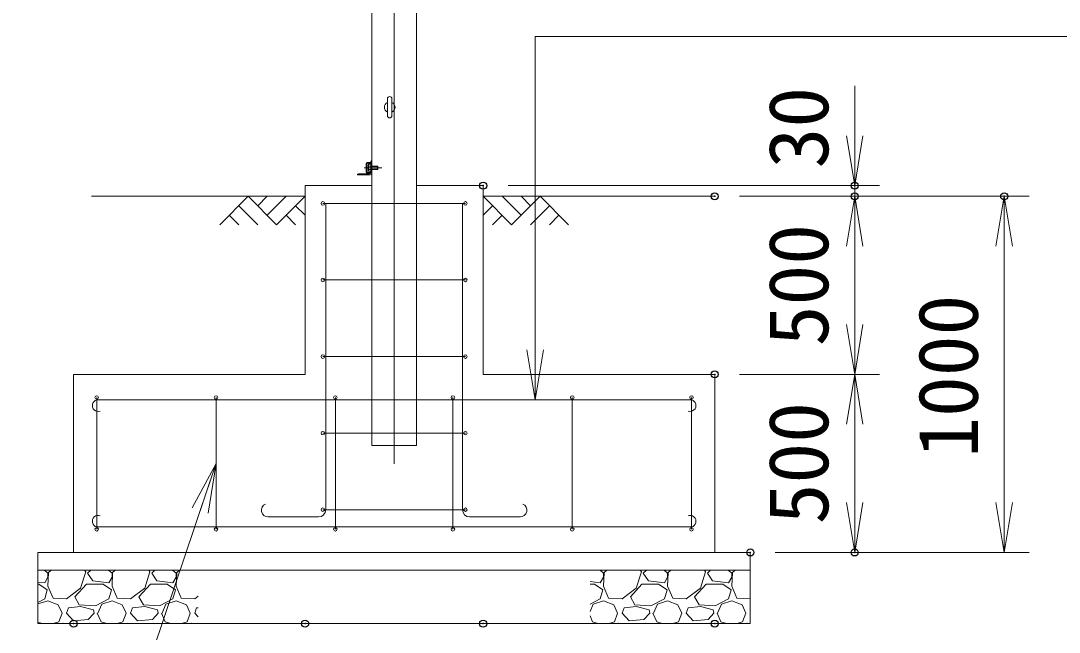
# Model space of a CAD drawing. Units: millimetres at full size. Extents: x -14700 to 14700, y -10395 to 10395.
# Drawn here: x 3127 to 6042, y -1782 to -64 of the extents above; entities that cross this region are included whole.
import ezdxf
from ezdxf.enums import TextEntityAlignment as Align

# ---------------------------------------------------------------- set-up
doc = ezdxf.new("R2010")
doc.units = ezdxf.units.MM
doc.header["$LTSCALE"] = 40
doc.header["$PDMODE"] = 32
doc.header["$PDSIZE"] = 20
doc.linetypes.add('USER1', pattern=[50.8, 31.75, -6.35, 6.35, -6.35])
for name, color, linetype, lineweight in [('0-0_D-STR3', 3, 'Continuous', 13), ('0-1_D-STR1', 1, 'Continuous', 18), ('0-2_D-BMK', 2, 'USER1', 13), ('0-3_D-STR4', 7, 'Continuous', 18), ('0-4_D-BGD', 7, 'Continuous', 18), ('0-5_D-DCR-HCH', 7, 'Continuous', 13), ('0-6_D-STR-DIM', 7, 'Continuous', 13), ('0-7_0', 7, 'Continuous', 18), ('0-9_D-STR-TXT', 7, 'Continuous', 13)]:
    doc.layers.add(name, color=color, linetype=linetype, lineweight=lineweight)
doc.layers.add('0-8_Defpoints', color=253, linetype='Continuous')
doc.styles.add('ＭＳ ゴシック', font='')
doc.styles.get('ＭＳ ゴシック').set_extended_font_data('MS Gothic')

# ---------------------------------------------------------------- blocks, each defined once
blk = doc.blocks.new('_Open')
at = {"layer": '0-7_0'}
blk.add_line((-40, 6.67), (0, 0), dxfattribs=at)
blk.add_lwpolyline([(-40, -6.67), (0, 0), (-40, 0)], dxfattribs=at)

msp = doc.modelspace()

# ---------------------------------------------------------------- linework, layer by layer
at = {"layer": '0-0_D-STR3'}
for p, q in [((4156.05, -331.23), (4156.05, -283.73)), ((4168.55, -331.23), (4168.55, -283.73)), ((4096.15, -465.78), (4096.15, -489.18)), ((4098.45, -465.78), (4098.45, -489.18)), ((4109.15, -462.48), (4099.45, -462.48)), ((4109.15, -464.78), (4099.45, -464.78)), ((4109.15, -462.48), (4109.15, -464.78)), ((4109.15, -490.18), (4099.45, -490.18)), ((4109.15, -492.48), (4099.45, -492.48)), ((4102.3, -469.23), (4103.2, -467.66)), ((4102.3, -485.73), (4102.3, -469.23)), ((4102.3, -485.73), (4103.2, -487.29)), ((4103.2, -467.66), (4109.3, -467.66)), ((4103.2, -472.57), (4109.3, -472.57)), ((4103.2, -482.39), (4109.3, -482.39)), ((4103.2, -487.29), (4109.3, -487.29)), ((4109.15, -490.18), (4109.15, -492.48)), ((4109.3, -487.29), (4109.3, -467.66)), ((4112.3, -472.48), (4127.8, -472.48)), ((4112.3, -473.38), (4128.7, -473.38)), ((4112.3, -481.58), (4128.7, -481.58)), ((4112.3, -482.48), (4127.8, -482.48)), ((4127.8, -482.48), (4129.3, -480.98)), ((4129.3, -480.98), (4129.3, -473.98)), ((4374.8, -577.48), (3974.8, -577.48)), ((3982.8, -1437.81), (3982.8, -577.48)), ((4366.8, -1437.81), (4366.8, -577.48)), ((4374.8, -792.48), (3974.8, -792.48)), ((4374.8, -1007.48), (3974.8, -1007.48)), ((3339.8, -1492.48), (3339.8, -1122.48)), ((3339.8, -1128.98), (5009.8, -1128.98)), ((3674.8, -1492.48), (3674.8, -1122.48)), ((4009.8, -1492.48), (4009.8, -1122.48)), ((4339.8, -1492.48), (4339.8, -1122.48)), ((4674.8, -1492.48), (4674.8, -1122.48)), ((5009.8, -1492.48), (5009.8, -1122.48)), ((4374.8, -1222.48), (3974.8, -1222.48)), ((4374.8, -1437.48), (3974.8, -1437.48)), ((3339.8, -1485.98), (5009.8, -1485.98)), ((3962.8, -1457.81), (3819.87, -1457.81)), ((4386.8, -1457.81), (4529.73, -1457.81))]:
    msp.add_line(p, q, dxfattribs=at)
msp.add_lwpolyline([(4127.8, -482.48), (4127.8, -472.48), (4129.3, -473.98)], dxfattribs=at)
for centre in [(3974.8, -577.48), (4374.8, -577.48), (3974.8, -792.48), (4374.8, -792.48), (3974.8, -1007.48), (4374.8, -1007.48), (3339.8, -1122.48), (3674.8, -1122.48), (4009.8, -1122.48), (4339.8, -1122.48), (4674.8, -1122.48), (5009.8, -1122.48), (3974.8, -1222.48), (4374.8, -1222.48), (3974.8, -1437.48), (4374.8, -1437.48), (3339.8, -1492.48), (3674.8, -1492.48), (4009.8, -1492.48), (4339.8, -1492.48), (4674.8, -1492.48), (5009.8, -1492.48)]:
    msp.add_circle(centre, 5, dxfattribs=at)
for centre, radius, start, end in [((4162.3, -283.73), 6.25, 0, 180), ((4162.3, -307.48), 15, 114.62432, 245.37568), ((4162.3, -307.48), 15, 294.62432, 65.37568), ((4162.3, -331.23), 6.25, 180, 0), ((4099.45, -465.78), 3.3, 90, 180), ((4099.45, -465.78), 1, 90, 180), ((4099.45, -489.18), 3.3, 180, 270), ((4099.45, -489.18), 1, 180, 270), ((4106.79, -470.12), 4.34, 145.61575, 214.38425), ((4118.68, -477.48), 16.24, 162.41205, 197.58795), ((4106.79, -484.84), 4.34, 145.61575, 214.38425), ((3344.03, -1144.97), 16.55, 104.8143, 289.60849), ((5005.57, -1144.97), 16.55, 250.39151, 75.1857), ((3820.69, -1439.15), 18.68, 111.66589, 272.52545), ((4528.9, -1439.15), 18.68, 267.47455, 68.33411), ((3344.03, -1469.98), 16.55, 70.39151, 255.1857), ((3962.8, -1437.81), 20, 270, 0), ((4386.8, -1437.81), 20, 180, 270), ((5005.57, -1469.98), 16.55, 284.8143, 109.60849)]:
    msp.add_arc(centre, radius, start, end, dxfattribs=at)
at = {"layer": '0-1_D-STR1'}
for p, q in [((4109.3, -459.48), (4109.3, -489.98)), ((4111.3, -457.48), (4112.3, -457.48)), ((4112.3, -457.48), (4112.3, -492.48)), ((4104.8, -494.48), (4074.3, -494.48)), ((4072.3, -496.48), (4072.3, -497.48)), ((4107.3, -497.48), (4072.3, -497.48)), ((4237.3, -1257.48), (4112.3, -1257.48))]:
    msp.add_line(p, q, dxfattribs=at)
msp.add_lwpolyline([(4112.3, 5542.52), (4237.3, 5542.52), (4237.3, -1257.48), (4112.3, -1257.48)], close=True, dxfattribs=at)
for centre, radius, start, end in [((4111.3, -459.48), 2, 90, 180), ((4074.3, -496.48), 2, 90, 180), ((4104.8, -489.98), 4.5, 270, 0), ((4107.3, -492.48), 5, 270, 0)]:
    msp.add_arc(centre, radius, start, end, dxfattribs=at)
at = {"layer": '0-2_D-BMK'}
for p, q in [((4174.8, -1308.48), (4174.8, 5593.52)), ((4140.2, -477.48), (4090.2, -477.48))]:
    msp.add_line(p, q, dxfattribs=at)
at = {"layer": '0-3_D-STR4'}
for p, q in [((4112.3, -527.48), (3924.8, -527.48)), ((3924.8, -1057.48), (3924.8, -527.48)), ((4424.8, -527.48), (4237.3, -527.48)), ((4424.8, -1057.48), (4424.8, -527.48)), ((3924.8, -1057.48), (3274.8, -1057.48)), ((3274.8, -1557.48), (3274.8, -1057.48)), ((4424.8, -1057.48), (5074.8, -1057.48)), ((5074.8, -1557.48), (5074.8, -1057.48)), ((5174.8, -1557.48), (3174.8, -1557.48)), ((3174.8, -1557.48), (3174.8, -1757.48)), ((5174.8, -1557.48), (5174.8, -1757.48)), ((5174.8, -1607.48), (3174.8, -1607.48)), ((5174.8, -1757.48), (3174.8, -1757.48))]:
    msp.add_line(p, q, dxfattribs=at)
at = {"layer": '0-4_D-BGD'}
for p, q in [((3324.8, -557.48), (3924.8, -557.48)), ((5074.8, -557.48), (4424.8, -557.48))]:
    msp.add_line(p, q, dxfattribs=at)
at = {"layer": '0-5_D-DCR-HCH'}
for p, q in [((3765.16, -557.48), (3685.34, -637.3)), ((3765.16, -557.48), (3844.98, -637.3)), ((3791.77, -584.08), (3818.37, -557.48)), ((3818.37, -610.69), (3871.59, -557.48)), ((3844.98, -637.3), (3924.8, -557.48)), ((4504.62, -637.3), (4424.8, -557.48)), ((4531.22, -610.69), (4478.01, -557.48)), ((4584.43, -557.48), (4504.62, -637.3)), ((4557.97, -584.22), (4531.22, -557.48)), ((4584.43, -557.48), (4664.25, -637.3)), ((3711.95, -610.69), (3738.68, -637.3)), ((3738.56, -584.08), (3792.01, -637.3)), ((3871.59, -610.69), (3898.31, -637.3)), ((3898.19, -584.08), (3924.8, -610.57)), ((4451.4, -584.08), (4424.8, -610.57)), ((4478.01, -610.69), (4451.28, -637.3)), ((4611.04, -584.08), (4557.58, -637.3)), ((4637.65, -610.69), (4610.92, -637.3)), ((3202.69, -1616.07), (3192.88, -1607.48)), ((3193.69, -1643.07), (3202.69, -1626.87)), ((3204.49, -1614.27), (3202.69, -1652.07)), ((3202.69, -1626.87), (3202.69, -1616.07)), ((3211.92, -1607.48), (3204.49, -1614.27)), ((3294.49, -1657.47), (3308.89, -1612.47)), ((3308.89, -1612.47), (3305.84, -1607.48)), ((3322.88, -1607.48), (3314.29, -1616.07)), ((3314.29, -1616.07), (3328.69, -1637.67)), ((3382.69, -1616.07), (3372.88, -1607.48)), ((3373.69, -1643.07), (3382.69, -1626.87)), ((3384.49, -1614.27), (3382.69, -1652.07)), ((3382.69, -1626.87), (3382.69, -1616.07)), ((3391.92, -1607.48), (3384.49, -1614.27)), ((3474.49, -1657.47), (3488.89, -1612.47)), ((3488.89, -1612.47), (3485.84, -1607.48)), ((3502.88, -1607.48), (3494.29, -1616.07)), ((3494.29, -1616.07), (3508.69, -1637.67)), ((3562.69, -1616.07), (3552.88, -1607.48)), ((3553.69, -1643.07), (3562.69, -1626.87)), ((3564.49, -1614.27), (3562.69, -1652.07)), ((3562.69, -1626.87), (3562.69, -1616.07)), ((3571.92, -1607.48), (3564.49, -1614.27)), ((4762.69, -1616.07), (4752.88, -1607.48)), ((4753.69, -1643.07), (4762.69, -1626.87)), ((4764.49, -1614.27), (4762.69, -1652.07)), ((4762.69, -1626.87), (4762.69, -1616.07)), ((4771.92, -1607.48), (4764.49, -1614.27)), ((4854.49, -1657.47), (4868.89, -1612.47)), ((4868.89, -1612.47), (4865.84, -1607.48)), ((4882.88, -1607.48), (4874.29, -1616.07)), ((4874.29, -1616.07), (4888.69, -1637.67)), ((4942.69, -1616.07), (4932.88, -1607.48)), ((4933.69, -1643.07), (4942.69, -1626.87)), ((4944.49, -1614.27), (4942.69, -1652.07)), ((4942.69, -1626.87), (4942.69, -1616.07)), ((4951.92, -1607.48), (4944.49, -1614.27)), ((5034.49, -1657.47), (5048.89, -1612.47)), ((5048.89, -1612.47), (5045.84, -1607.48)), ((5062.88, -1607.48), (5054.29, -1616.07)), ((5054.29, -1616.07), (5068.69, -1637.67)), ((5122.69, -1616.07), (5112.88, -1607.48)), ((5113.69, -1643.07), (5122.69, -1626.87)), ((5124.49, -1614.27), (5122.69, -1652.07)), ((5122.69, -1626.87), (5122.69, -1616.07)), ((5131.92, -1607.48), (5124.49, -1614.27)), ((3174.8, -1640.8), (3193.69, -1643.07)), ((3174.8, -1646.67), (3177.49, -1646.67)), ((3177.49, -1646.67), (3200.89, -1662.87)), ((3202.69, -1652.07), (3217.09, -1686.27)), ((3254.89, -1688.07), (3294.49, -1657.47)), ((3278.29, -1682.67), (3310.69, -1646.67)), ((3310.69, -1646.67), (3357.49, -1646.67)), ((3328.69, -1637.67), (3373.69, -1643.07)), ((3357.49, -1646.67), (3380.89, -1662.87)), ((3382.69, -1652.07), (3397.09, -1686.27)), ((3434.89, -1688.07), (3474.49, -1657.47)), ((3458.29, -1682.67), (3490.69, -1646.67)), ((3490.69, -1646.67), (3537.49, -1646.67)), ((3508.69, -1637.67), (3553.69, -1643.07)), ((3537.49, -1646.67), (3560.89, -1662.87)), ((3562.69, -1652.07), (3577.09, -1686.27)), ((4724.8, -1639.6), (4753.69, -1643.07)), ((4724.8, -1646.67), (4737.49, -1646.67)), ((4737.49, -1646.67), (4760.89, -1662.87)), ((4762.69, -1652.07), (4777.09, -1686.27)), ((4814.89, -1688.07), (4854.49, -1657.47)), ((4838.29, -1682.67), (4870.69, -1646.67)), ((4870.69, -1646.67), (4917.49, -1646.67)), ((4888.69, -1637.67), (4933.69, -1643.07)), ((4917.49, -1646.67), (4940.89, -1662.87)), ((4942.69, -1652.07), (4957.09, -1686.27)), ((4994.89, -1688.07), (5034.49, -1657.47)), ((5018.29, -1682.67), (5050.69, -1646.67)), ((5050.69, -1646.67), (5097.49, -1646.67)), ((5068.69, -1637.67), (5113.69, -1643.07)), ((5097.49, -1646.67), (5120.89, -1662.87)), ((5122.69, -1652.07), (5137.09, -1686.27)), ((3193.69, -1688.07), (3174.8, -1697.96)), ((3200.89, -1662.87), (3193.69, -1688.07)), ((3217.09, -1686.27), (3254.89, -1688.07)), ((3290.89, -1704.27), (3278.29, -1682.67)), ((3373.69, -1688.07), (3335.89, -1707.87)), ((3380.89, -1662.87), (3373.69, -1688.07)), ((3397.09, -1686.27), (3434.89, -1688.07)), ((3470.89, -1704.27), (3458.29, -1682.67)), ((3553.69, -1688.07), (3515.89, -1707.87)), ((3560.89, -1662.87), (3553.69, -1688.07)), ((3577.09, -1686.27), (3614.89, -1688.07)), ((3614.89, -1688.07), (3624.8, -1680.41)), ((4753.69, -1688.07), (4724.8, -1703.2)), ((4760.89, -1662.87), (4753.69, -1688.07)), ((4777.09, -1686.27), (4814.89, -1688.07)), ((4850.89, -1704.27), (4838.29, -1682.67)), ((4933.69, -1688.07), (4895.89, -1707.87)), ((4940.89, -1662.87), (4933.69, -1688.07)), ((4957.09, -1686.27), (4994.89, -1688.07)), ((5030.89, -1704.27), (5018.29, -1682.67)), ((5113.69, -1688.07), (5075.89, -1707.87)), ((5120.89, -1662.87), (5113.69, -1688.07)), ((5137.09, -1686.27), (5174.8, -1688.06)), ((3174.8, -1702.18), (3202.69, -1693.47)), ((3202.69, -1693.47), (3231.49, -1704.27)), ((3231.49, -1704.27), (3242.29, -1727.67)), ((3254.89, -1727.67), (3260.29, -1713.27)), ((3294.49, -1709.67), (3260.29, -1713.27)), ((3335.89, -1707.87), (3290.89, -1704.27)), ((3330.49, -1718.67), (3294.49, -1709.67)), ((3332.29, -1727.67), (3330.49, -1718.67)), ((3343.09, -1727.67), (3353.89, -1702.47)), ((3353.89, -1702.47), (3382.69, -1693.47)), ((3382.69, -1693.47), (3411.49, -1704.27)), ((3411.49, -1704.27), (3422.29, -1727.67)), ((3434.89, -1727.67), (3440.29, -1713.27)), ((3474.49, -1709.67), (3440.29, -1713.27)), ((3515.89, -1707.87), (3470.89, -1704.27)), ((3510.49, -1718.67), (3474.49, -1709.67)), ((3512.29, -1727.67), (3510.49, -1718.67)), ((3523.09, -1727.67), (3533.89, -1702.47)), ((3533.89, -1702.47), (3562.69, -1693.47)), ((3562.69, -1693.47), (3591.49, -1704.27)), ((3591.49, -1704.27), (3602.29, -1727.67)), ((3614.89, -1727.67), (3620.29, -1713.27)), ((3624.8, -1712.79), (3620.29, -1713.27)), ((4724.8, -1723.68), (4733.89, -1702.47)), ((4733.89, -1702.47), (4762.69, -1693.47)), ((4762.69, -1693.47), (4791.49, -1704.27)), ((4791.49, -1704.27), (4802.29, -1727.67)), ((4814.89, -1727.67), (4820.29, -1713.27)), ((4854.49, -1709.67), (4820.29, -1713.27)), ((4895.89, -1707.87), (4850.89, -1704.27)), ((4890.49, -1718.67), (4854.49, -1709.67)), ((4892.29, -1727.67), (4890.49, -1718.67)), ((4903.09, -1727.67), (4913.89, -1702.47)), ((4913.89, -1702.47), (4942.69, -1693.47)), ((4942.69, -1693.47), (4971.49, -1704.27)), ((4971.49, -1704.27), (4982.29, -1727.67)), ((4994.89, -1727.67), (5000.29, -1713.27)), ((5034.49, -1709.67), (5000.29, -1713.27)), ((5075.89, -1707.87), (5030.89, -1704.27)), ((5070.49, -1718.67), (5034.49, -1709.67)), ((5072.29, -1727.67), (5070.49, -1718.67)), ((5083.09, -1727.67), (5093.89, -1702.47)), ((5093.89, -1702.47), (5122.69, -1693.47)), ((5122.69, -1693.47), (5151.49, -1704.27)), ((5151.49, -1704.27), (5162.29, -1727.67)), ((3233.29, -1752.87), (3242.29, -1727.67)), ((3274.69, -1749.27), (3254.89, -1727.67)), ((3316.09, -1745.67), (3274.69, -1749.27)), ((3332.29, -1727.67), (3316.09, -1745.67)), ((3341.29, -1727.67), (3352.09, -1752.87)), ((3413.29, -1752.87), (3422.29, -1727.67)), ((3454.69, -1749.27), (3434.89, -1727.67)), ((3496.09, -1745.67), (3454.69, -1749.27)), ((3512.29, -1727.67), (3496.09, -1745.67)), ((3521.29, -1727.67), (3532.09, -1752.87)), ((3593.29, -1752.87), (3602.29, -1727.67)), ((3624.8, -1738.47), (3614.89, -1727.67)), ((4724.8, -1735.85), (4732.09, -1752.87)), ((4793.29, -1752.87), (4802.29, -1727.67)), ((4834.69, -1749.27), (4814.89, -1727.67)), ((4876.09, -1745.67), (4834.69, -1749.27)), ((4892.29, -1727.67), (4876.09, -1745.67)), ((4901.29, -1727.67), (4912.09, -1752.87)), ((4973.29, -1752.87), (4982.29, -1727.67)), ((5014.69, -1749.27), (4994.89, -1727.67)), ((5056.09, -1745.67), (5014.69, -1749.27)), ((5072.29, -1727.67), (5056.09, -1745.67)), ((5081.29, -1727.67), (5092.09, -1752.87)), ((5153.29, -1752.87), (5162.29, -1727.67)), ((3174.8, -1753.66), (3187.77, -1757.48)), ((3217.6, -1757.48), (3233.29, -1752.87)), ((3245.89, -1756.47), (3244.78, -1757.48)), ((3258.05, -1757.48), (3245.89, -1756.47)), ((3319.69, -1756.47), (3317.33, -1757.48)), ((3322.73, -1757.48), (3319.69, -1756.47)), ((3352.09, -1752.87), (3367.77, -1757.48)), ((3397.6, -1757.48), (3413.29, -1752.87)), ((3425.89, -1756.47), (3424.78, -1757.48)), ((3438.05, -1757.48), (3425.89, -1756.47)), ((3499.69, -1756.47), (3497.33, -1757.48)), ((3502.73, -1757.48), (3499.69, -1756.47)), ((3532.09, -1752.87), (3547.77, -1757.48)), ((3577.6, -1757.48), (3593.29, -1752.87)), ((3605.89, -1756.47), (3604.78, -1757.48)), ((3618.05, -1757.48), (3605.89, -1756.47)), ((4732.09, -1752.87), (4747.77, -1757.48)), ((4777.6, -1757.48), (4793.29, -1752.87)), ((4805.89, -1756.47), (4804.78, -1757.48)), ((4818.05, -1757.48), (4805.89, -1756.47)), ((4879.69, -1756.47), (4877.33, -1757.48)), ((4882.73, -1757.48), (4879.69, -1756.47)), ((4912.09, -1752.87), (4927.77, -1757.48)), ((4957.6, -1757.48), (4973.29, -1752.87)), ((4985.89, -1756.47), (4984.78, -1757.48)), ((4998.05, -1757.48), (4985.89, -1756.47)), ((5059.69, -1756.47), (5057.33, -1757.48)), ((5062.73, -1757.48), (5059.69, -1756.47)), ((5092.09, -1752.87), (5107.77, -1757.48)), ((5137.6, -1757.48), (5153.29, -1752.87)), ((5165.89, -1756.47), (5164.78, -1757.48)), ((5174.8, -1757.21), (5165.89, -1756.47))]:
    msp.add_line(p, q, dxfattribs=at)
at = {"layer": '0-6_D-STR-DIM'}
for p, q in [((5467.79, -387.48), (5467.79, -247.48)), ((4494.8, -527.48), (5537.79, -527.48)), ((5467.79, -557.48), (5467.79, -527.48)), ((5144.8, -557.48), (5537.79, -557.48)), ((5144.8, -557.48), (5537.79, -557.48)), ((5144.8, -557.48), (5957.79, -557.48)), ((5467.79, -1057.48), (5467.79, -557.48)), ((5887.79, -1557.48), (5887.79, -557.48)), ((5467.79, -697.48), (5467.79, -837.48)), ((5144.8, -1057.48), (5537.79, -1057.48)), ((5144.8, -1057.48), (5537.79, -1057.48)), ((5467.79, -1057.48), (5467.79, -1557.48)), ((5244.8, -1557.48), (5537.79, -1557.48)), ((5244.8, -1557.48), (5957.79, -1557.48))]:
    msp.add_line(p, q, dxfattribs=at)
at = {"layer": '0-8_Defpoints'}
for p in [(4424.8, -527.48), (5467.79, -527.48), (5074.8, -557.48), (5467.79, -557.48), (5887.79, -557.48), (5074.8, -1057.48), (5174.8, -1557.48), (5467.79, -1557.48), (3274.8, -1757.48), (3924.8, -1757.48), (4424.8, -1757.48), (5074.8, -1757.48)]:
    msp.add_point(p, dxfattribs=at)
at = {"layer": '0-9_D-STR-TXT'}
for points in [[(6444.12, -109.12), (4570.96, -109.12), (4570.96, -1126.98)], [(2299.16, -2265.39), (3352.04, -2265.39), (3674.16, -1309.37)]]:
    msp.add_lwpolyline(points, dxfattribs=at)

# ---------------------------------------------------------------- block references
at = {"layer": '0-6_D-STR-DIM', "xscale": 3.5, "yscale": 3.5}
for p, rotation in [((5467.79, -527.48), 270), ((5467.79, -557.48), 90), ((5467.79, -557.48), 90), ((5887.79, -557.48), 90), ((5467.79, -1057.48), 270), ((5467.79, -1057.48), 90), ((5467.79, -1557.48), 270), ((5887.79, -1557.48), 270)]:
    msp.add_blockref('_Open', p, dxfattribs=dict(at, rotation=rotation))
at = {"layer": '0-9_D-STR-TXT', "xscale": 3.5, "yscale": 3.5}
for p, rotation in [((4570.96, -1128.98), 270), ((3674.8, -1307.48), 71.37917)]:
    msp.add_blockref('_Open', p, dxfattribs=dict(at, rotation=rotation))

# ---------------------------------------------------------------- texts
at = {"layer": '0-6_D-STR-DIM', "style": 'ＭＳ ゴシック'}
for s, p in [('30', (5444.17, -479.16)), ('500', (5444.17, -978.58)), ('1000', (5864.17, -1291.7)), ('500', (5444.17, -1478.58))]:
    msp.add_text(s, height=168.3, rotation=90, dxfattribs=at).set_placement(p, align=Align.BOTTOM_LEFT)

doc.saveas('drawing.dxf')
